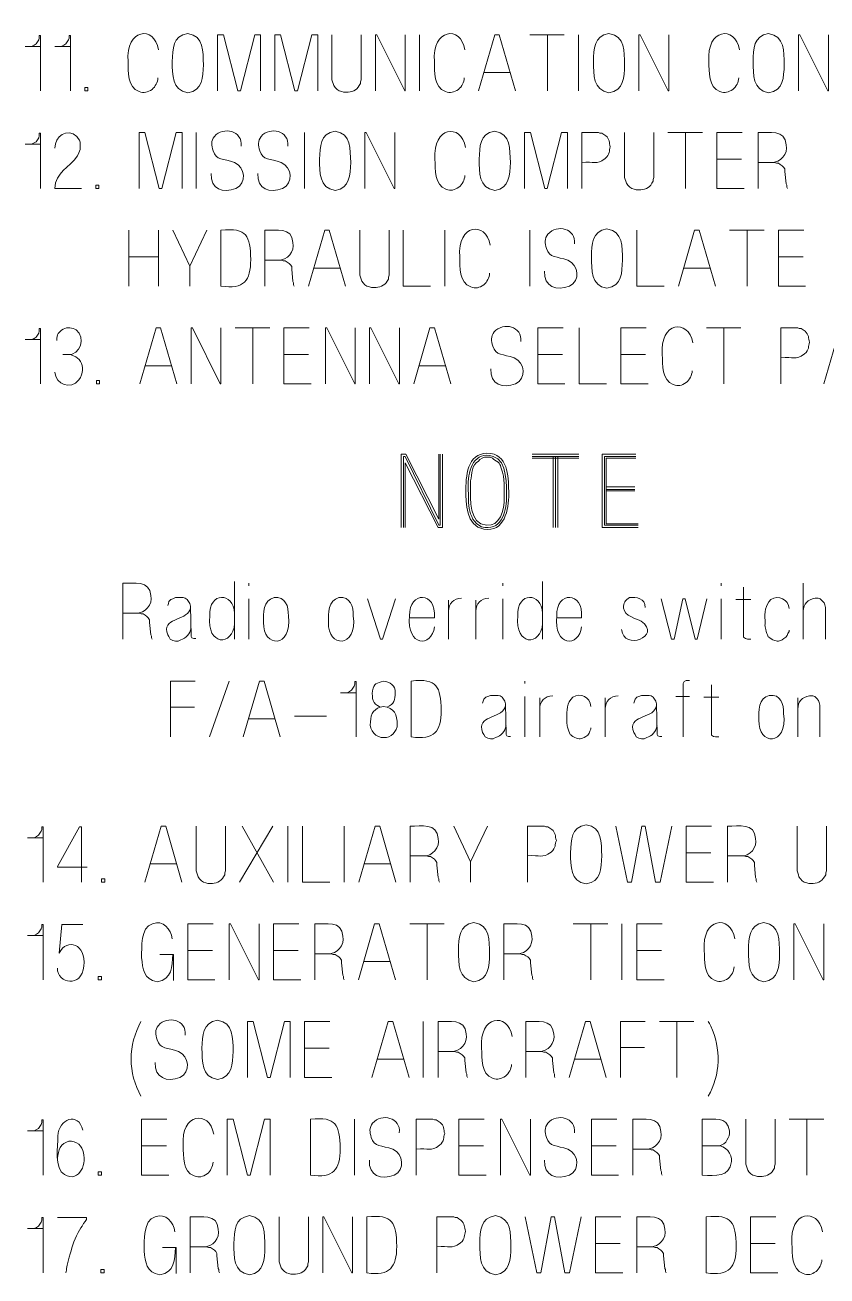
# Model space of a CAD drawing. Header units: millimetres. Extents: x 0.4 to 14.3, y 0.4 to 10.4.
# Drawn here: x 0.574 to 1.58, y 6.622 to 8.19 of the extents above; entities that cross this region are included whole.
import ezdxf

# ---------------------------------------------------------------- set-up
doc = ezdxf.new("R2010")
doc.units = ezdxf.units.MM
doc.layers.add('PDF_Geometry', color=7, linetype='Continuous')

msp = doc.modelspace()

# ---------------------------------------------------------------- linework, layer by layer
at = {"layer": 'PDF_Geometry', "lineweight": 15}
for points in [[(0.5935, 8.1077), (0.5935, 8.1771), (0.5919, 8.1771), (0.5919, 8.1738), (0.5911, 8.1714), (0.5895, 8.1689), (0.5878, 8.1665), (0.5854, 8.1648), (0.5821, 8.1632), (0.574, 8.1632)], [(0.6309, 8.1077), (0.6309, 8.1771), (0.6293, 8.1771), (0.6293, 8.1738), (0.6285, 8.1714), (0.6269, 8.1689), (0.6252, 8.1665), (0.6228, 8.1648), (0.6195, 8.1632), (0.6114, 8.1632)], [(0.8694, 8.1077), (0.8694, 8.1779), (0.862, 8.1779), (0.8441, 8.1077), (0.8408, 8.1077), (0.8229, 8.1779), (0.8155, 8.1779), (0.8155, 8.1077)], [(0.941, 8.1077), (0.941, 8.1779), (0.9337, 8.1779), (0.9157, 8.1077), (0.9125, 8.1077), (0.8945, 8.1779), (0.8872, 8.1779), (0.8872, 8.1077)], [(0.9768, 8.1061), (0.9735, 8.1061), (0.9711, 8.1069), (0.9678, 8.1077), (0.9654, 8.1093), (0.9629, 8.1118), (0.9613, 8.1142), (0.9605, 8.1167), (0.9597, 8.1191), (0.9589, 8.1216), (0.9589, 8.1779)], [(0.9956, 8.1779), (0.9956, 8.1216), (0.9947, 8.1191), (0.9947, 8.1167), (0.9931, 8.1142)], [(1.0509, 8.1779), (1.0509, 8.1077), (1.0501, 8.1077), (1.015, 8.1779), (1.0134, 8.1779), (1.0134, 8.1077)], [(1.0688, 8.1779), (1.0688, 8.1077)], [(1.1892, 8.1077), (1.1688, 8.1779), (1.1631, 8.1779), (1.1427, 8.1077)], [(1.2503, 8.1779), (1.2071, 8.1779)], [(1.2291, 8.1077), (1.2291, 8.1779)], [(1.2681, 8.1779), (1.2681, 8.1077)], [(1.3813, 8.1779), (1.3813, 8.1077), (1.3805, 8.1077), (1.3454, 8.1779), (1.3438, 8.1779), (1.3438, 8.1077)], [(1.5815, 8.1779), (1.5815, 8.1077), (1.5807, 8.1077), (1.5456, 8.1779), (1.5439, 8.1779), (1.5439, 8.1077)], [(0.5935, 8.1632), (0.5789, 8.1632)], [(0.6309, 8.1632), (0.6163, 8.1632)], [(1.1493, 8.1306), (1.1827, 8.1306)], [(0.5935, 7.9852), (0.5935, 8.0546), (0.5919, 8.0546), (0.5919, 8.0513), (0.5911, 8.0488), (0.5895, 8.0464), (0.5878, 8.0439), (0.5854, 8.0423), (0.5821, 8.0407), (0.574, 8.0407)], [(0.6391, 8.0505), (0.6407, 8.048), (0.6424, 8.0456), (0.6432, 8.0431), (0.6432, 8.0342), (0.6416, 8.0301), (0.6399, 8.026)], [(0.7709, 7.9852), (0.7709, 8.0554), (0.7636, 8.0554), (0.7456, 7.9852), (0.7423, 7.9852), (0.7244, 8.0554), (0.717, 8.0554), (0.717, 7.9852)], [(0.7887, 8.0554), (0.7887, 7.9852)], [(0.9246, 8.0554), (0.9246, 7.9852)], [(1.0377, 8.0554), (1.0377, 7.9852), (1.0369, 7.9852), (1.0018, 8.0554), (1.0002, 8.0554), (1.0002, 7.9852)], [(1.2543, 7.9852), (1.2543, 8.0554), (1.2469, 8.0554), (1.229, 7.9852), (1.2257, 7.9852), (1.2078, 8.0554), (1.2004, 8.0554), (1.2004, 7.9852)], [(1.3023, 8.0513), (1.2998, 8.0529), (1.2974, 8.0546), (1.2949, 8.0546), (1.2933, 8.0554), (1.2721, 8.0554), (1.2721, 7.9852)], [(1.3438, 7.9836), (1.3405, 7.9836), (1.338, 7.9844), (1.3348, 7.9852), (1.3323, 7.9868), (1.3299, 7.9893), (1.3282, 7.9917), (1.3274, 7.9942), (1.3266, 7.9966), (1.3258, 7.9991), (1.3258, 8.0554)], [(1.3625, 8.0554), (1.3625, 7.9991), (1.3617, 7.9966), (1.3617, 7.9942), (1.3601, 7.9917)], [(1.4236, 8.0554), (1.3803, 8.0554)], [(1.4024, 7.9852), (1.4024, 8.0554)], [(1.4732, 8.0554), (1.4414, 8.0554), (1.4414, 7.9852), (1.4757, 7.9852)], [(1.4935, 8.0554), (1.4935, 7.9852)], [(0.5935, 8.0407), (0.5789, 8.0407)], [(1.4414, 8.0219), (1.4724, 8.0219)], [(1.5302, 7.9852), (1.5294, 7.9868), (1.5294, 7.9893), (1.5286, 7.9909), (1.5269, 8.0064), (1.5269, 8.0097), (1.5253, 8.0121), (1.5237, 8.0138), (1.5212, 8.0154), (1.5188, 8.017), (1.5163, 8.017), (1.5139, 8.0178), (1.4935, 8.0178)], [(0.6114, 7.9852), (0.6448, 7.9852)], [(0.704, 7.9329), (0.704, 7.8627)], [(0.7415, 7.9329), (0.7415, 7.8627)], [(0.8018, 7.9329), (0.7806, 7.888), (0.7593, 7.9329)], [(0.8196, 7.9329), (0.8196, 7.8627)], [(0.8749, 7.9329), (0.8749, 7.8627)], [(0.976, 7.8627), (0.9556, 7.9329), (0.9499, 7.9329), (0.9295, 7.8627)], [(1.0118, 7.8611), (1.0085, 7.8611), (1.006, 7.8619), (1.0028, 7.8627), (1.0003, 7.8643), (0.9979, 7.8668), (0.9963, 7.8692), (0.9954, 7.8717), (0.9946, 7.8741), (0.9938, 7.8766), (0.9938, 7.9329)], [(1.0305, 7.9329), (1.0305, 7.8766), (1.0297, 7.8741), (1.0297, 7.8717), (1.0281, 7.8692)], [(1.0826, 7.8627), (1.0483, 7.8627), (1.0483, 7.9329)], [(1.1004, 7.9329), (1.1004, 7.8627)], [(1.2069, 7.9329), (1.2069, 7.8627)], [(1.3754, 7.8627), (1.3412, 7.8627), (1.3412, 7.9329)], [(1.4398, 7.8627), (1.4194, 7.9329), (1.4137, 7.9329), (1.3933, 7.8627)], [(1.5008, 7.9329), (1.4576, 7.9329)], [(1.4796, 7.8627), (1.4796, 7.9329)], [(1.5505, 7.9329), (1.5187, 7.9329), (1.5187, 7.8627), (1.5529, 7.8627)], [(0.704, 7.8994), (0.7415, 7.8994)], [(0.9117, 7.8627), (0.9108, 7.8643), (0.9108, 7.8668), (0.91, 7.8684), (0.9084, 7.8839), (0.9084, 7.8872), (0.9068, 7.8896), (0.9051, 7.8913), (0.9027, 7.8929), (0.9002, 7.8945), (0.8978, 7.8945), (0.8953, 7.8953), (0.8749, 7.8953)], [(1.5187, 7.8994), (1.5497, 7.8994)], [(0.7806, 7.888), (0.7806, 7.8627)], [(0.936, 7.8855), (0.9695, 7.8855)], [(1.3998, 7.8855), (1.4332, 7.8855)], [(0.5935, 7.7402), (0.5935, 7.8095), (0.5919, 7.8095), (0.5919, 7.8063), (0.5911, 7.8038), (0.5895, 7.8014), (0.5878, 7.7989), (0.5854, 7.7973), (0.5821, 7.7957), (0.574, 7.7957)], [(0.5935, 7.7957), (0.5789, 7.7957)], [(0.7644, 7.7402), (0.744, 7.8103), (0.7383, 7.8103), (0.7179, 7.7402)], [(0.8197, 7.8103), (0.8197, 7.7402), (0.8189, 7.7402), (0.7838, 7.8103), (0.7822, 7.8103), (0.7822, 7.7402)], [(0.8808, 7.8103), (0.8375, 7.8103)], [(0.8596, 7.7402), (0.8596, 7.8103)], [(0.9304, 7.8103), (0.8986, 7.8103), (0.8986, 7.7402), (0.9329, 7.7402)], [(0.9882, 7.8103), (0.9882, 7.7402), (0.9874, 7.7402), (0.9523, 7.8103), (0.9507, 7.8103), (0.9507, 7.7402)], [(1.0436, 7.8103), (1.0436, 7.7402), (1.0428, 7.7402), (1.0077, 7.8103), (1.006, 7.8103), (1.006, 7.7402)], [(1.1079, 7.7402), (1.0875, 7.8103), (1.0818, 7.8103), (1.0614, 7.7402)], [(1.2487, 7.8103), (1.2169, 7.8103), (1.2169, 7.7402), (1.2511, 7.7402)], [(1.3032, 7.7402), (1.2689, 7.7402), (1.2689, 7.8103)], [(1.3529, 7.8103), (1.321, 7.8103), (1.321, 7.7402), (1.3553, 7.7402)], [(1.4717, 7.8103), (1.4285, 7.8103)], [(1.4505, 7.7402), (1.4505, 7.8103)], [(1.5522, 7.8063), (1.5498, 7.8079), (1.5473, 7.8095), (1.5449, 7.8095), (1.5433, 7.8103), (1.522, 7.8103), (1.522, 7.7402)], [(1.6223, 7.7402), (1.6019, 7.8103), (1.5962, 7.8103), (1.5758, 7.7402)], [(0.8986, 7.7769), (0.9296, 7.7769)], [(1.2169, 7.7769), (1.2479, 7.7769)], [(1.321, 7.7769), (1.352, 7.7769)], [(0.7244, 7.763), (0.7578, 7.763)], [(1.0679, 7.763), (1.1014, 7.763)], [(1.0928, 7.6522), (1.0928, 7.5708), (1.0517, 7.6522), (1.0458, 7.6522), (1.0458, 7.56)], [(1.0487, 7.56), (1.0487, 7.6492), (1.0507, 7.6492), (1.0928, 7.563), (1.0948, 7.563), (1.0948, 7.6522)], [(1.0977, 7.6522), (1.0977, 7.56), (1.0919, 7.56), (1.0507, 7.6414), (1.0507, 7.56)], [(1.1621, 7.6453), (1.1602, 7.6472), (1.1572, 7.6482), (1.1504, 7.6482), (1.1474, 7.6472), (1.1445, 7.6453), (1.1425, 7.6433)], [(1.2687, 7.6522), (1.2098, 7.6522)], [(1.2687, 7.6492), (1.2098, 7.6492)], [(1.2687, 7.6472), (1.2098, 7.6472)], [(1.2363, 7.6492), (1.2363, 7.56)], [(1.2392, 7.56), (1.2392, 7.6492)], [(1.2422, 7.56), (1.2422, 7.6492)], [(1.3399, 7.6522), (1.2977, 7.6522), (1.2977, 7.56), (1.3428, 7.56)], [(1.3428, 7.563), (1.3007, 7.563), (1.3007, 7.6492), (1.3399, 7.6492)], [(1.3399, 7.6472), (1.3027, 7.6472), (1.3027, 7.5649), (1.3428, 7.5649)], [(1.3027, 7.611), (1.3389, 7.611)], [(1.3027, 7.608), (1.3389, 7.608)], [(1.3389, 7.6061), (1.3027, 7.6061)], [(0.6967, 7.4902), (0.6967, 7.42)], [(0.8368, 7.4926), (0.8368, 7.42)], [(0.8546, 7.4902), (0.8546, 7.4869)], [(1.1734, 7.4902), (1.1734, 7.4869)], [(1.2231, 7.4926), (1.2231, 7.42)], [(1.4468, 7.4902), (1.4468, 7.4869)], [(1.4842, 7.42), (1.4801, 7.42), (1.4777, 7.4208), (1.4752, 7.4225), (1.4752, 7.4853)], [(1.55, 7.4902), (1.55, 7.42)], [(0.788, 7.4208), (0.7855, 7.4208), (0.7831, 7.4217), (0.7823, 7.4233), (0.7814, 7.4616), (0.7806, 7.4649), (0.779, 7.4673), (0.7774, 7.4698), (0.7749, 7.4714), (0.7725, 7.4722), (0.7627, 7.4722), (0.7594, 7.4706), (0.757, 7.4698), (0.7545, 7.4673), (0.7537, 7.4649), (0.7529, 7.4625)], [(0.8546, 7.42), (0.8546, 7.4706)], [(1.0385, 7.4706), (1.0222, 7.42), (1.0197, 7.42), (1.0034, 7.4706)], [(1.1051, 7.469), (1.1051, 7.42)], [(1.1393, 7.469), (1.1393, 7.42)], [(1.1734, 7.42), (1.1734, 7.4706)], [(1.429, 7.4706), (1.4167, 7.42), (1.4143, 7.42), (1.402, 7.4706), (1.3988, 7.4706), (1.3882, 7.42), (1.3849, 7.42), (1.3718, 7.4706)], [(1.4468, 7.42), (1.4468, 7.4706)], [(1.4842, 7.4698), (1.4654, 7.4698)], [(1.5778, 7.42), (1.5778, 7.46), (1.5769, 7.4633), (1.5761, 7.4657), (1.5712, 7.4706), (1.5688, 7.4714), (1.5647, 7.4714)], [(0.7334, 7.42), (0.7326, 7.4217), (0.7326, 7.4241), (0.7318, 7.4257), (0.7302, 7.4412), (0.7302, 7.4445), (0.7285, 7.4469), (0.7269, 7.4486), (0.7245, 7.4502), (0.722, 7.4518), (0.7196, 7.4518), (0.7171, 7.4527), (0.6967, 7.4527)], [(0.7814, 7.4592), (0.7806, 7.4567)], [(1.0873, 7.4469), (1.0563, 7.4469)], [(1.2719, 7.4469), (1.2409, 7.4469)], [(0.7529, 7.4257), (0.7545, 7.4233), (0.7561, 7.42), (0.7594, 7.4184), (0.7627, 7.4176), (0.7659, 7.4176), (0.7692, 7.4192)], [(1.5322, 7.4314), (1.5322, 7.4298), (1.5306, 7.4274), (1.5297, 7.4249), (1.5281, 7.4225), (1.5257, 7.4208)], [(0.7875, 7.3677), (0.7565, 7.3677), (0.7565, 7.2975)], [(0.8298, 7.3677), (0.8053, 7.2975)], [(0.8941, 7.2975), (0.8737, 7.3677), (0.868, 7.3677), (0.8476, 7.2975)], [(0.9893, 7.2975), (0.9893, 7.3669), (0.9877, 7.3669), (0.9877, 7.3636), (0.9868, 7.3612), (0.9852, 7.3587), (0.9836, 7.3563), (0.9811, 7.3546), (0.9779, 7.353), (0.9697, 7.353)], [(1.0584, 7.3677), (1.0584, 7.2975)], [(1.2008, 7.3677), (1.2008, 7.3644)], [(1.4074, 7.3685), (1.4033, 7.3685), (1.4008, 7.3669), (1.3992, 7.3644), (1.3992, 7.2975)], [(1.444, 7.2975), (1.4399, 7.2975), (1.4374, 7.2983), (1.435, 7.3), (1.435, 7.3628)], [(0.9893, 7.353), (0.9746, 7.353)], [(1.183, 7.2983), (1.1805, 7.2983), (1.1781, 7.2991), (1.1772, 7.3008), (1.1764, 7.3391), (1.1756, 7.3424), (1.174, 7.3448), (1.1724, 7.3473), (1.1699, 7.3489), (1.1675, 7.3497), (1.1577, 7.3497), (1.1544, 7.3481), (1.152, 7.3473), (1.1495, 7.3448), (1.1487, 7.3424), (1.1479, 7.3399)], [(1.2008, 7.2975), (1.2008, 7.3481)], [(1.2194, 7.3465), (1.2194, 7.2975)], [(1.3016, 7.3465), (1.3016, 7.2975)], [(1.3724, 7.2983), (1.37, 7.2983), (1.3675, 7.2991), (1.3667, 7.3008), (1.3659, 7.3391), (1.3651, 7.3424), (1.3634, 7.3448), (1.3618, 7.3473), (1.3594, 7.3489), (1.3569, 7.3497), (1.3471, 7.3497), (1.3439, 7.3481), (1.3414, 7.3473), (1.339, 7.3448), (1.3382, 7.3424), (1.3373, 7.3399)], [(1.4074, 7.3481), (1.3902, 7.3481)], [(1.444, 7.3473), (1.4252, 7.3473)], [(1.5431, 7.3465), (1.5431, 7.2975)], [(1.5709, 7.2975), (1.5709, 7.3375), (1.57, 7.3407), (1.5692, 7.3432), (1.5668, 7.3457), (1.5643, 7.3481), (1.5619, 7.3489), (1.5578, 7.3489)], [(0.7565, 7.335), (0.7867, 7.335)], [(1.1764, 7.3367), (1.1756, 7.3342)], [(1.3659, 7.3367), (1.3651, 7.3342)], [(0.8541, 7.3204), (0.8876, 7.3204)], [(0.9119, 7.3236), (0.9519, 7.3236)], [(1.2837, 7.3089), (1.2837, 7.3073), (1.2821, 7.3049), (1.2813, 7.3024), (1.2797, 7.3), (1.2772, 7.2983)], [(1.1479, 7.3032), (1.1495, 7.3008), (1.1511, 7.2975), (1.1544, 7.2959), (1.1577, 7.2951), (1.1609, 7.2951), (1.1642, 7.2967)], [(1.3373, 7.3032), (1.339, 7.3008), (1.3406, 7.2975), (1.3439, 7.2959), (1.3471, 7.2951), (1.3504, 7.2951), (1.3537, 7.2967)], [(0.5967, 7.1156), (0.5967, 7.185), (0.595, 7.185), (0.595, 7.1817), (0.5942, 7.1793), (0.5926, 7.1768), (0.591, 7.1744), (0.5885, 7.1728), (0.5853, 7.1711), (0.5771, 7.1711)], [(0.6447, 7.1156), (0.6447, 7.185), (0.6422, 7.185), (0.6145, 7.1352), (0.6145, 7.1344), (0.652, 7.1344)], [(0.7708, 7.1156), (0.7504, 7.1858), (0.7447, 7.1858), (0.7242, 7.1156)], [(0.8065, 7.114), (0.8033, 7.114), (0.8008, 7.1148), (0.7976, 7.1156), (0.7951, 7.1173), (0.7927, 7.1197), (0.791, 7.1222), (0.7902, 7.1246), (0.7894, 7.1271), (0.7886, 7.1295), (0.7886, 7.1858)], [(0.8253, 7.1858), (0.8253, 7.1295), (0.8245, 7.1271), (0.8245, 7.1246), (0.8228, 7.1222)], [(0.8431, 7.1156), (0.8847, 7.1858)], [(0.8855, 7.1156), (0.8464, 7.1858)], [(0.9034, 7.1858), (0.9034, 7.1156)], [(0.9563, 7.1156), (0.922, 7.1156), (0.922, 7.1858)], [(0.9741, 7.1858), (0.9741, 7.1156)], [(1.0392, 7.1156), (1.0188, 7.1858), (1.0131, 7.1858), (0.9927, 7.1156)], [(1.0571, 7.1858), (1.0571, 7.1156)], [(1.154, 7.1858), (1.1328, 7.1409), (1.1116, 7.1858)], [(1.2345, 7.1817), (1.2321, 7.1834), (1.2296, 7.185), (1.2272, 7.185), (1.2256, 7.1858), (1.2043, 7.1858), (1.2043, 7.1156)], [(1.3852, 7.1858), (1.3705, 7.1156), (1.3648, 7.1156), (1.3518, 7.1858), (1.3477, 7.1858), (1.3346, 7.1156), (1.3297, 7.1156), (1.3151, 7.1858)], [(1.4349, 7.1858), (1.403, 7.1858), (1.403, 7.1156), (1.4373, 7.1156)], [(1.4551, 7.1858), (1.4551, 7.1156)], [(1.5601, 7.114), (1.5569, 7.114), (1.5544, 7.1148), (1.5512, 7.1156), (1.5487, 7.1173), (1.5463, 7.1197), (1.5446, 7.1222), (1.5438, 7.1246), (1.543, 7.1271), (1.5422, 7.1295), (1.5422, 7.1858)], [(1.5789, 7.1858), (1.5789, 7.1295), (1.5781, 7.1271), (1.5781, 7.1246), (1.5764, 7.1222)], [(0.5967, 7.1711), (0.582, 7.1711)], [(1.403, 7.1524), (1.4341, 7.1524)], [(0.7308, 7.1385), (0.7642, 7.1385)], [(0.9993, 7.1385), (1.0327, 7.1385)], [(1.0938, 7.1156), (1.093, 7.1173), (1.093, 7.1197), (1.0921, 7.1214), (1.0905, 7.1369), (1.0905, 7.1401), (1.0889, 7.1426), (1.0873, 7.1442), (1.0848, 7.1458), (1.0823, 7.1475), (1.0799, 7.1475), (1.0775, 7.1483), (1.0571, 7.1483)], [(1.1328, 7.1409), (1.1328, 7.1156)], [(1.4918, 7.1156), (1.491, 7.1173), (1.491, 7.1197), (1.4902, 7.1214), (1.4886, 7.1369), (1.4886, 7.1401), (1.487, 7.1426), (1.4853, 7.1442), (1.4829, 7.1458), (1.4804, 7.1475), (1.478, 7.1475), (1.4755, 7.1483), (1.4551, 7.1483)], [(0.5967, 6.9931), (0.5967, 7.0625), (0.595, 7.0625), (0.595, 7.0592), (0.5942, 7.0568), (0.5926, 7.0543), (0.591, 7.0519), (0.5885, 7.0502), (0.5853, 7.0486), (0.5771, 7.0486)], [(0.6463, 7.0625), (0.6202, 7.0625), (0.6169, 7.0266)], [(0.8098, 7.0633), (0.778, 7.0633), (0.778, 6.9931), (0.8122, 6.9931)], [(0.8676, 7.0633), (0.8676, 6.9931), (0.8668, 6.9931), (0.8317, 7.0633), (0.8301, 7.0633), (0.8301, 6.9931)], [(0.9172, 7.0633), (0.8854, 7.0633), (0.8854, 6.9931), (0.9197, 6.9931)], [(0.9375, 7.0633), (0.9375, 6.9931)], [(1.0386, 6.9931), (1.0182, 7.0633), (1.0124, 7.0633), (0.992, 6.9931)], [(1.0996, 7.0633), (1.0564, 7.0633)], [(1.0784, 6.9931), (1.0784, 7.0633)], [(1.1744, 7.0633), (1.1744, 6.9931)], [(1.3047, 7.0633), (1.2615, 7.0633)], [(1.2835, 6.9931), (1.2835, 7.0633)], [(1.3225, 7.0633), (1.3225, 6.9931)], [(1.373, 7.0633), (1.3412, 7.0633), (1.3412, 6.9931), (1.3754, 6.9931)], [(1.5756, 7.0633), (1.5756, 6.9931), (1.5748, 6.9931), (1.5397, 7.0633), (1.5381, 7.0633), (1.5381, 6.9931)], [(0.5967, 7.0486), (0.582, 7.0486)], [(0.778, 7.0298), (0.809, 7.0298)], [(0.8854, 7.0298), (0.9164, 7.0298)], [(1.3412, 7.0298), (1.3722, 7.0298)], [(0.743, 7.025), (0.7602, 7.025), (0.7602, 6.9923)], [(0.9742, 6.9931), (0.9734, 6.9948), (0.9734, 6.9972), (0.9726, 6.9988), (0.971, 7.0143), (0.971, 7.0176), (0.9693, 7.0201), (0.9677, 7.0217), (0.9653, 7.0233), (0.9628, 7.025), (0.9603, 7.025), (0.9579, 7.0258), (0.9375, 7.0258)], [(0.9986, 7.016), (1.032, 7.016)], [(1.2111, 6.9931), (1.2103, 6.9948), (1.2103, 6.9972), (1.2095, 6.9988), (1.2079, 7.0143), (1.2079, 7.0176), (1.2062, 7.0201), (1.2046, 7.0217), (1.2022, 7.0233), (1.1997, 7.025), (1.1973, 7.025), (1.1948, 7.0258), (1.1744, 7.0258)], [(0.9066, 6.8706), (0.9066, 6.9408), (0.8993, 6.9408), (0.8813, 6.8706), (0.8781, 6.8706), (0.8601, 6.9408), (0.8528, 6.9408), (0.8528, 6.8706)], [(0.9563, 6.9408), (0.9245, 6.9408), (0.9245, 6.8706), (0.9587, 6.8706)], [(1.0556, 6.8706), (1.0352, 6.9408), (1.0294, 6.9408), (1.009, 6.8706)], [(1.0734, 6.9408), (1.0734, 6.8706)], [(1.092, 6.9408), (1.092, 6.8706)], [(1.2019, 6.9408), (1.2019, 6.8706)], [(1.3029, 6.8706), (1.2826, 6.9408), (1.2768, 6.9408), (1.2564, 6.8706)], [(1.3518, 6.9408), (1.3208, 6.9408), (1.3208, 6.8706)], [(1.4128, 6.9408), (1.3696, 6.9408)], [(1.3916, 6.8706), (1.3916, 6.9408)], [(1.4339, 6.9351), (1.4323, 6.9383), (1.4307, 6.9408)], [(0.9245, 6.9073), (0.9555, 6.9073)], [(1.1287, 6.8706), (1.1279, 6.8723), (1.1279, 6.8747), (1.1271, 6.8763), (1.1255, 6.8918), (1.1255, 6.8951), (1.1238, 6.8975), (1.1222, 6.8992), (1.1198, 6.9008), (1.1173, 6.9024), (1.1149, 6.9024), (1.1124, 6.9032), (1.092, 6.9032)], [(1.2386, 6.8706), (1.2378, 6.8723), (1.2378, 6.8747), (1.237, 6.8763), (1.2353, 6.8918), (1.2353, 6.8951), (1.2337, 6.8975), (1.2321, 6.8992), (1.2296, 6.9008), (1.2272, 6.9024), (1.2248, 6.9024), (1.2223, 6.9032), (1.2019, 6.9032)], [(1.3208, 6.9082), (1.351, 6.9082)], [(1.0156, 6.8935), (1.049, 6.8935)], [(1.263, 6.8935), (1.2964, 6.8935)], [(0.5967, 6.7481), (0.5967, 6.8175), (0.595, 6.8175), (0.595, 6.8142), (0.5942, 6.8117), (0.5926, 6.8093), (0.591, 6.8068), (0.5885, 6.8052), (0.5853, 6.8036), (0.5771, 6.8036)], [(0.752, 6.8183), (0.7202, 6.8183), (0.7202, 6.7481), (0.7544, 6.7481)], [(0.8815, 6.7481), (0.8815, 6.8183), (0.8741, 6.8183), (0.8562, 6.7481), (0.8529, 6.7481), (0.835, 6.8183), (0.8276, 6.8183), (0.8276, 6.7481)], [(0.9318, 6.8183), (0.9318, 6.7481)], [(0.9872, 6.8183), (0.9872, 6.7481)], [(1.0946, 6.8142), (1.0921, 6.8158), (1.0897, 6.8175), (1.0873, 6.8175), (1.0856, 6.8183), (1.0644, 6.8183), (1.0644, 6.7481)], [(1.1499, 6.8183), (1.1181, 6.8183), (1.1181, 6.7481), (1.1524, 6.7481)], [(1.2078, 6.8183), (1.2078, 6.7481), (1.2069, 6.7481), (1.1718, 6.8183), (1.1702, 6.8183), (1.1702, 6.7481)], [(1.316, 6.8183), (1.2842, 6.8183), (1.2842, 6.7481), (1.3184, 6.7481)], [(1.3363, 6.8183), (1.3363, 6.7481)], [(1.4233, 6.8183), (1.4233, 6.7481)], [(1.4958, 6.7465), (1.4925, 6.7465), (1.4901, 6.7473), (1.4868, 6.7481), (1.4844, 6.7497), (1.4819, 6.7522), (1.4803, 6.7546), (1.4795, 6.7571), (1.4787, 6.7595), (1.4778, 6.762), (1.4778, 6.8183)], [(1.5146, 6.8183), (1.5146, 6.762), (1.5137, 6.7595), (1.5137, 6.7571), (1.5121, 6.7546)], [(1.5756, 6.8183), (1.5324, 6.8183)], [(1.5544, 6.7481), (1.5544, 6.8183)], [(0.5967, 6.8036), (0.582, 6.8036)], [(1.4233, 6.7848), (1.4421, 6.7848), (1.4445, 6.7848), (1.447, 6.7856), (1.4502, 6.7873), (1.4527, 6.7897), (1.4543, 6.7922)], [(0.7202, 6.7848), (0.7512, 6.7848)], [(1.1181, 6.7848), (1.1491, 6.7848)], [(1.2842, 6.7848), (1.3152, 6.7848)], [(1.373, 6.7481), (1.3722, 6.7497), (1.3722, 6.7522), (1.3714, 6.7538), (1.3697, 6.7693), (1.3697, 6.7726), (1.3681, 6.775), (1.3665, 6.7767), (1.364, 6.7783), (1.3616, 6.7799), (1.3591, 6.7799), (1.3567, 6.7807), (1.3363, 6.7807)], [(0.5967, 6.6256), (0.5967, 6.6949), (0.595, 6.6949), (0.595, 6.6917), (0.5942, 6.6892), (0.5926, 6.6868), (0.591, 6.6843), (0.5885, 6.6827), (0.5853, 6.6811), (0.5771, 6.6811)], [(0.6145, 6.6949), (0.6512, 6.6949), (0.6512, 6.6925), (0.6496, 6.6901), (0.6471, 6.6876), (0.6455, 6.6843), (0.6439, 6.6819), (0.6406, 6.6762)], [(0.7812, 6.6958), (0.7812, 6.6256)], [(0.9107, 6.624), (0.9074, 6.624), (0.905, 6.6248), (0.9017, 6.6256), (0.8993, 6.6272), (0.8968, 6.6297), (0.8952, 6.6321), (0.8944, 6.6346), (0.8936, 6.637), (0.8928, 6.6395), (0.8928, 6.6958)], [(0.9295, 6.6958), (0.9295, 6.6395), (0.9287, 6.637), (0.9287, 6.6346), (0.927, 6.6321)], [(0.9848, 6.6958), (0.9848, 6.6256), (0.984, 6.6256), (0.9489, 6.6958), (0.9473, 6.6958), (0.9473, 6.6256)], [(1.0027, 6.6958), (1.0027, 6.6256)], [(1.1207, 6.6917), (1.1182, 6.6933), (1.1158, 6.6949), (1.1134, 6.6949), (1.1117, 6.6958), (1.0905, 6.6958), (1.0905, 6.6256)], [(1.2714, 6.6958), (1.2567, 6.6256), (1.251, 6.6256), (1.2379, 6.6958), (1.2338, 6.6958), (1.2208, 6.6256), (1.2159, 6.6256), (1.2012, 6.6958)], [(1.321, 6.6958), (1.2892, 6.6958), (1.2892, 6.6256), (1.3235, 6.6256)], [(1.3413, 6.6958), (1.3413, 6.6256)], [(1.4283, 6.6958), (1.4283, 6.6256)], [(1.5155, 6.6958), (1.4837, 6.6958), (1.4837, 6.6256), (1.518, 6.6256)], [(0.5967, 6.6811), (0.582, 6.6811)], [(0.7463, 6.6574), (0.7634, 6.6574), (0.7634, 6.6248)], [(0.818, 6.6256), (0.8171, 6.6272), (0.8171, 6.6297), (0.8163, 6.6313), (0.8147, 6.6468), (0.8147, 6.6501), (0.8131, 6.6525), (0.8114, 6.6542), (0.809, 6.6558), (0.8065, 6.6574), (0.8041, 6.6574), (0.8016, 6.6582), (0.7812, 6.6582)], [(1.2892, 6.6623), (1.3202, 6.6623)], [(1.378, 6.6256), (1.3772, 6.6272), (1.3772, 6.6297), (1.3764, 6.6313), (1.3747, 6.6468), (1.3747, 6.6501), (1.3731, 6.6525), (1.3715, 6.6542), (1.369, 6.6558), (1.3666, 6.6574), (1.3641, 6.6574), (1.3617, 6.6582), (1.3413, 6.6582)], [(1.4837, 6.6623), (1.5147, 6.6623)], [(0.6292, 6.6452), (0.6284, 6.6419), (0.6276, 6.6387), (0.6267, 6.6354), (0.6259, 6.6313), (0.6259, 6.6289), (0.6251, 6.6256)]]:
    msp.add_lwpolyline(points, dxfattribs=at)
for points in [[(0.6528, 8.1118), (0.6488, 8.1118), (0.6488, 8.1077), (0.6528, 8.1077)], [(0.6667, 7.9893), (0.6626, 7.9893), (0.6626, 7.9852), (0.6667, 7.9852)], [(0.6675, 7.7443), (0.6635, 7.7443), (0.6635, 7.7402), (0.6675, 7.7402)], [(0.6739, 7.1197), (0.6698, 7.1197), (0.6698, 7.1156), (0.6739, 7.1156)], [(0.6698, 6.9972), (0.6658, 6.9972), (0.6658, 6.9931), (0.6698, 6.9931)], [(0.6698, 6.7522), (0.6658, 6.7522), (0.6658, 6.7481), (0.6698, 6.7481)], [(0.6731, 6.6297), (0.669, 6.6297), (0.669, 6.6256), (0.6731, 6.6256)]]:
    msp.add_lwpolyline(points, close=True, dxfattribs=at)
msp.add_arc((0.8028, 6.8939), 0.0957, 150.6381, 209.3619, dxfattribs=at)
for points in [[(0.7415, 8.1591), (0.7362, 8.1902), (0.6998, 8.1856), (0.7032, 8.1444)], [(1.1257, 8.1591), (1.1204, 8.1902), (1.084, 8.1856), (1.0874, 8.1444)], [(1.47, 8.1591), (1.4646, 8.1902), (1.4283, 8.1856), (1.4316, 8.1444)], [(0.7781, 8.1795), (0.7588, 8.1764), (0.7595, 8.1604), (0.7585, 8.1444)], [(0.7977, 8.1403), (0.797, 8.1569), (0.7987, 8.1764), (0.7781, 8.1795)], [(1.3063, 8.1795), (1.287, 8.1764), (1.2877, 8.1604), (1.2868, 8.1444)], [(1.3259, 8.1403), (1.3253, 8.1569), (1.3269, 8.1764), (1.3063, 8.1795)], [(1.5065, 8.1795), (1.4872, 8.1764), (1.4879, 8.1604), (1.487, 8.1444)], [(1.5261, 8.1403), (1.5255, 8.1569), (1.5271, 8.1764), (1.5065, 8.1795)], [(0.7032, 8.1444), (0.7037, 8.1318), (0.7022, 8.1121), (0.717, 8.1069)], [(0.7585, 8.1444), (0.7591, 8.1281), (0.7577, 8.1083), (0.7781, 8.1053)], [(0.7781, 8.1053), (0.7971, 8.1082), (0.7969, 8.1248), (0.7977, 8.1403)], [(1.0874, 8.1444), (1.0879, 8.1318), (1.0864, 8.1121), (1.1013, 8.1069)], [(1.2868, 8.1444), (1.2873, 8.1281), (1.286, 8.1083), (1.3063, 8.1053)], [(1.3063, 8.1053), (1.3253, 8.1082), (1.3252, 8.1248), (1.3259, 8.1403)], [(1.4316, 8.1444), (1.4321, 8.1318), (1.4306, 8.1121), (1.4455, 8.1069)], [(1.487, 8.1444), (1.4875, 8.1281), (1.4862, 8.1083), (1.5065, 8.1053)], [(1.5065, 8.1053), (1.5255, 8.1082), (1.5253, 8.1248), (1.5261, 8.1403)], [(0.717, 8.1069), (0.7234, 8.1042), (0.7275, 8.1058), (0.7334, 8.1093)], [(0.7334, 8.1093), (0.7374, 8.1132), (0.7404, 8.1183), (0.7407, 8.124)], [(0.9931, 8.1142), (0.9902, 8.108), (0.9832, 8.1058), (0.9768, 8.1061)], [(1.1013, 8.1069), (1.1076, 8.1042), (1.1117, 8.1058), (1.1176, 8.1093)], [(1.1176, 8.1093), (1.1216, 8.1132), (1.1246, 8.1183), (1.1249, 8.124)], [(1.4455, 8.1069), (1.4519, 8.1042), (1.4559, 8.1058), (1.4618, 8.1093)], [(1.4618, 8.1093), (1.4659, 8.1132), (1.4688, 8.1183), (1.4691, 8.124)], [(0.6114, 8.0358), (0.6113, 8.0506), (0.6268, 8.0618), (0.6391, 8.0505)], [(0.8449, 8.0382), (0.8472, 8.0577), (0.8227, 8.0633), (0.8114, 8.0505)], [(0.9035, 8.0382), (0.9058, 8.0577), (0.8813, 8.0633), (0.8701, 8.0505)], [(1.1264, 8.0366), (1.1211, 8.0676), (1.0847, 8.0631), (1.0881, 8.0219)], [(0.8114, 8.0505), (0.8071, 8.0445), (0.8075, 8.0392), (0.8098, 8.0325)], [(0.8701, 8.0505), (0.8657, 8.0445), (0.8662, 8.0392), (0.8684, 8.0325)], [(0.9628, 8.057), (0.9435, 8.0539), (0.9442, 8.0378), (0.9432, 8.0219)], [(0.9824, 8.0178), (0.9817, 8.0344), (0.9834, 8.0539), (0.9628, 8.057)], [(1.163, 8.057), (1.1437, 8.0539), (1.1444, 8.0378), (1.1434, 8.0219)], [(1.1826, 8.0178), (1.1819, 8.0344), (1.1836, 8.0539), (1.163, 8.057)], [(1.308, 8.0374), (1.3065, 8.0426), (1.3072, 8.0473), (1.3023, 8.0513)], [(1.5286, 8.0399), (1.5273, 8.0599), (1.5072, 8.0548), (1.4935, 8.0554)], [(0.8098, 8.0325), (0.8134, 8.0203), (0.8227, 8.0229), (0.8367, 8.0178)], [(0.8684, 8.0325), (0.872, 8.0203), (0.8813, 8.0229), (0.8953, 8.0178)], [(1.3014, 8.0227), (1.3081, 8.0281), (1.3059, 8.0325), (1.308, 8.0374)], [(1.5098, 8.0178), (1.5214, 8.0173), (1.5312, 8.0289), (1.5286, 8.0399)], [(0.6399, 8.026), (0.6293, 8.0112), (0.612, 8.0053), (0.6114, 7.9852)], [(0.8367, 8.0178), (0.85, 8.012), (0.8524, 7.9917), (0.8384, 7.9852)], [(0.8953, 8.0178), (0.9087, 8.012), (0.9111, 7.9917), (0.897, 7.9852)], [(0.9432, 8.0219), (0.9438, 8.0055), (0.9424, 7.9858), (0.9628, 7.9828)], [(0.9628, 7.9828), (0.9818, 7.9857), (0.9816, 8.0023), (0.9824, 8.0178)], [(1.0881, 8.0219), (1.0886, 8.0092), (1.0871, 7.9896), (1.1019, 7.9844)], [(1.1434, 8.0219), (1.144, 8.0055), (1.1426, 7.9858), (1.163, 7.9828)], [(1.163, 7.9828), (1.182, 7.9857), (1.1818, 8.0023), (1.1826, 8.0178)], [(1.2721, 8.0178), (1.288, 8.0199), (1.29, 8.014), (1.3014, 8.0227)], [(0.8384, 7.9852), (0.8225, 7.9789), (0.8062, 7.9846), (0.8073, 8.004)], [(0.897, 7.9852), (0.8811, 7.9789), (0.8648, 7.9846), (0.866, 8.004)], [(1.1182, 7.9868), (1.1223, 7.9907), (1.1253, 7.9958), (1.1256, 8.0015)], [(1.1019, 7.9844), (1.1083, 7.9817), (1.1124, 7.9833), (1.1182, 7.9868)], [(1.3601, 7.9917), (1.3571, 7.9855), (1.3502, 7.9833), (1.3438, 7.9836)], [(0.8571, 7.8961), (0.8562, 7.9257), (0.8526, 7.9364), (0.8196, 7.9329)], [(0.91, 7.9174), (0.9088, 7.9375), (0.8886, 7.9323), (0.8749, 7.9329)], [(1.1574, 7.9141), (1.152, 7.9451), (1.1157, 7.9406), (1.1191, 7.8994)], [(1.2631, 7.9157), (1.2654, 7.9351), (1.2409, 7.9408), (1.2297, 7.928)], [(1.2297, 7.928), (1.2253, 7.922), (1.2258, 7.9167), (1.228, 7.91)], [(1.3038, 7.9345), (1.2845, 7.9314), (1.2851, 7.9153), (1.2842, 7.8994)], [(1.3233, 7.8953), (1.3227, 7.9119), (1.3244, 7.9314), (1.3038, 7.9345)], [(0.8913, 7.8953), (0.9029, 7.8947), (0.9126, 7.9064), (0.91, 7.9174)], [(1.228, 7.91), (1.2316, 7.8977), (1.2408, 7.9004), (1.2549, 7.8953)], [(0.8196, 7.8627), (0.8487, 7.8588), (0.8568, 7.8693), (0.8571, 7.8961)], [(1.1191, 7.8994), (1.1196, 7.8867), (1.1181, 7.8671), (1.1329, 7.8619)], [(1.2549, 7.8953), (1.2683, 7.8895), (1.2707, 7.8692), (1.2566, 7.8627)], [(1.2842, 7.8994), (1.2847, 7.883), (1.2834, 7.8633), (1.3038, 7.8602)], [(1.3038, 7.8602), (1.3227, 7.8632), (1.3226, 7.8798), (1.3233, 7.8953)], [(1.1493, 7.8643), (1.1533, 7.8682), (1.1563, 7.8733), (1.1566, 7.879)], [(1.2566, 7.8627), (1.2408, 7.8564), (1.2244, 7.8621), (1.2256, 7.8815)], [(1.0281, 7.8692), (1.0251, 7.863), (1.0182, 7.8608), (1.0118, 7.8611)], [(1.1329, 7.8619), (1.1394, 7.8592), (1.1433, 7.8608), (1.1493, 7.8643)], [(0.622, 7.8087), (0.6267, 7.8122), (0.6336, 7.8103), (0.6383, 7.8079)], [(1.1958, 7.7932), (1.1981, 7.8126), (1.1736, 7.8182), (1.1623, 7.8054)], [(1.4115, 7.7916), (1.4061, 7.8226), (1.3698, 7.8181), (1.3731, 7.7769)], [(0.6138, 7.7948), (0.6141, 7.8022), (0.6155, 7.8052), (0.622, 7.8087)], [(0.6383, 7.8079), (0.6499, 7.7983), (0.6438, 7.7759), (0.6277, 7.7769)], [(1.1623, 7.8054), (1.1579, 7.7995), (1.1584, 7.7942), (1.1607, 7.7875)], [(1.5579, 7.7924), (1.5564, 7.7975), (1.5571, 7.8023), (1.5522, 7.8063)], [(0.6212, 7.7769), (0.6426, 7.7797), (0.6526, 7.762), (0.6416, 7.7451)], [(1.1607, 7.7875), (1.1643, 7.7752), (1.1735, 7.7779), (1.1876, 7.7728)], [(1.5514, 7.7777), (1.558, 7.7831), (1.5559, 7.7874), (1.5579, 7.7924)], [(1.1876, 7.7728), (1.2009, 7.7669), (1.2033, 7.7467), (1.1892, 7.7402)], [(1.3731, 7.7769), (1.3737, 7.7642), (1.3722, 7.7446), (1.387, 7.7394)], [(1.522, 7.7728), (1.538, 7.7749), (1.5399, 7.769), (1.5514, 7.7777)], [(0.6416, 7.7451), (0.6313, 7.7327), (0.6127, 7.7392), (0.6114, 7.7549)], [(1.1892, 7.7402), (1.1734, 7.7339), (1.1571, 7.7396), (1.1582, 7.7589)], [(1.4033, 7.7418), (1.4074, 7.7457), (1.4104, 7.7508), (1.4107, 7.7565)], [(1.387, 7.7394), (1.3934, 7.7367), (1.3973, 7.7382), (1.4033, 7.7418)], [(1.1582, 7.6531), (1.1306, 7.6562), (1.1269, 7.629), (1.1268, 7.608)], [(1.1611, 7.6492), (1.1378, 7.657), (1.1294, 7.6325), (1.1298, 7.6139)], [(1.1425, 7.6433), (1.134, 7.6388), (1.1347, 7.6269), (1.1327, 7.6188)], [(1.1807, 7.6022), (1.1801, 7.6207), (1.1813, 7.6481), (1.1582, 7.6531)], [(1.1778, 7.5973), (1.1776, 7.6116), (1.1796, 7.6443), (1.1611, 7.6492)], [(1.1729, 7.6296), (1.1688, 7.6403), (1.1718, 7.6396), (1.1621, 7.6453)], [(1.1749, 7.5914), (1.1745, 7.6049), (1.1762, 7.6164), (1.1729, 7.6296)], [(1.1268, 7.608), (1.1268, 7.5902), (1.1267, 7.5624), (1.1494, 7.5581)], [(1.1298, 7.6139), (1.1305, 7.5953), (1.1271, 7.5707), (1.1464, 7.561)], [(1.1327, 7.6188), (1.1332, 7.6041), (1.1294, 7.5734), (1.1455, 7.5649)], [(1.1455, 7.5649), (1.1658, 7.5569), (1.1729, 7.5746), (1.1749, 7.5914)], [(1.1464, 7.561), (1.1705, 7.5548), (1.1774, 7.5783), (1.1778, 7.5973)], [(1.1494, 7.5581), (1.175, 7.5535), (1.1808, 7.583), (1.1807, 7.6022)], [(0.7318, 7.4747), (0.7306, 7.4948), (0.7104, 7.4896), (0.6967, 7.4902)], [(0.713, 7.4527), (0.7247, 7.4521), (0.7344, 7.4637), (0.7318, 7.4747)], [(0.8368, 7.4527), (0.8355, 7.4791), (0.8042, 7.4803), (0.8058, 7.4494)], [(0.8863, 7.4722), (0.8727, 7.4693), (0.8728, 7.4522), (0.8732, 7.4412)], [(0.9042, 7.4494), (0.9047, 7.461), (0.9007, 7.474), (0.8863, 7.4722)], [(0.9676, 7.4722), (0.9541, 7.4693), (0.9541, 7.4522), (0.9546, 7.4412)], [(0.9856, 7.4494), (0.986, 7.461), (0.9821, 7.474), (0.9676, 7.4722)], [(1.0563, 7.4494), (1.0553, 7.4808), (1.0905, 7.4807), (1.0873, 7.4469)], [(1.1215, 7.4714), (1.1114, 7.4714), (1.1052, 7.4648), (1.1051, 7.4551)], [(1.1556, 7.4714), (1.1456, 7.4714), (1.1394, 7.4648), (1.1393, 7.4551)], [(1.2231, 7.4527), (1.2217, 7.4791), (1.1904, 7.4803), (1.1921, 7.4494)], [(1.2409, 7.4494), (1.2398, 7.4808), (1.275, 7.4807), (1.2719, 7.4469)], [(1.332, 7.4722), (1.3269, 7.4692), (1.3239, 7.4654), (1.3247, 7.4592)], [(1.3516, 7.46), (1.3517, 7.4711), (1.341, 7.4738), (1.332, 7.4722)], [(1.502, 7.4437), (1.5015, 7.4529), (1.502, 7.4632), (1.5093, 7.4698)], [(1.5093, 7.4698), (1.5191, 7.4765), (1.5312, 7.4699), (1.5322, 7.4584)], [(1.5647, 7.4714), (1.5552, 7.4702), (1.5503, 7.4644), (1.55, 7.4551)], [(0.7806, 7.4567), (0.7754, 7.4427), (0.7448, 7.4473), (0.7529, 7.4257)], [(1.3247, 7.4592), (1.3254, 7.4493), (1.3408, 7.4457), (1.3467, 7.4429)], [(0.8058, 7.4494), (0.8012, 7.4113), (0.8349, 7.4111), (0.8368, 7.4396)], [(0.8732, 7.4412), (0.8717, 7.409), (0.9097, 7.4083), (0.9042, 7.4494)], [(0.9546, 7.4412), (0.953, 7.409), (0.991, 7.4083), (0.9856, 7.4494)], [(1.0873, 7.4355), (1.0846, 7.4096), (1.0518, 7.4103), (1.0563, 7.4494)], [(1.1921, 7.4494), (1.1875, 7.4113), (1.2212, 7.4111), (1.2231, 7.4396)], [(1.2719, 7.4355), (1.2691, 7.4096), (1.2364, 7.4103), (1.2409, 7.4494)], [(1.3467, 7.4429), (1.3733, 7.4232), (1.3245, 7.4051), (1.3222, 7.4323)], [(1.5036, 7.4298), (1.5014, 7.4376), (1.5021, 7.4355), (1.502, 7.4437)], [(0.7692, 7.4192), (0.7757, 7.4211), (0.7811, 7.4271), (0.7823, 7.4339)], [(1.5118, 7.4192), (1.5048, 7.4239), (1.5064, 7.4218), (1.5036, 7.4298)], [(1.5257, 7.4208), (1.5191, 7.4168), (1.5185, 7.4172), (1.5118, 7.4192)], [(1.0234, 7.3677), (1.015, 7.3647), (1.0115, 7.3651), (1.0096, 7.3554)], [(1.0381, 7.353), (1.0391, 7.362), (1.0313, 7.3667), (1.0234, 7.3677)], [(1.0959, 7.331), (1.095, 7.3605), (1.0914, 7.3712), (1.0584, 7.3677)], [(1.0096, 7.3554), (1.0093, 7.3453), (1.0092, 7.3399), (1.0193, 7.335)], [(1.0283, 7.335), (1.0369, 7.3391), (1.0385, 7.3438), (1.0381, 7.353)], [(1.2357, 7.3489), (1.2257, 7.3489), (1.2195, 7.3423), (1.2194, 7.3326)], [(1.2536, 7.3212), (1.2531, 7.3304), (1.2535, 7.3407), (1.2609, 7.3473)], [(1.2609, 7.3473), (1.2707, 7.354), (1.2827, 7.3474), (1.2837, 7.3359)], [(1.3179, 7.3489), (1.3079, 7.3489), (1.3017, 7.3423), (1.3016, 7.3326)], [(1.5073, 7.3497), (1.4938, 7.3467), (1.4938, 7.3297), (1.4943, 7.3187)], [(1.5253, 7.3269), (1.5257, 7.3385), (1.5218, 7.3514), (1.5073, 7.3497)], [(1.5578, 7.3489), (1.5482, 7.3477), (1.5434, 7.3418), (1.5431, 7.3326)], [(1.0234, 7.3359), (1.012, 7.3339), (1.0076, 7.3273), (1.0071, 7.3163)], [(1.0406, 7.313), (1.041, 7.3254), (1.0369, 7.3343), (1.0234, 7.3359)], [(1.0584, 7.2975), (1.0875, 7.2937), (1.0956, 7.3041), (1.0959, 7.331)], [(1.1756, 7.3342), (1.1704, 7.3202), (1.1398, 7.3248), (1.1479, 7.3032)], [(1.3651, 7.3342), (1.3598, 7.3202), (1.3292, 7.3248), (1.3373, 7.3032)], [(1.4943, 7.3187), (1.4928, 7.2865), (1.5307, 7.2858), (1.5253, 7.3269)], [(1.0071, 7.3163), (1.0053, 7.3058), (1.0144, 7.2961), (1.0243, 7.2967)], [(1.0243, 7.2967), (1.0318, 7.296), (1.0417, 7.3052), (1.0406, 7.313)], [(1.1642, 7.2967), (1.1707, 7.2986), (1.1761, 7.3046), (1.1772, 7.3114)], [(1.2552, 7.3073), (1.2529, 7.3151), (1.2536, 7.313), (1.2536, 7.3212)], [(1.3537, 7.2967), (1.3601, 7.2986), (1.3656, 7.3046), (1.3667, 7.3114)], [(1.2633, 7.2967), (1.2563, 7.3015), (1.258, 7.2992), (1.2552, 7.3073)], [(1.2772, 7.2983), (1.2707, 7.2942), (1.27, 7.2947), (1.2633, 7.2967)], [(1.0921, 7.1703), (1.0909, 7.1904), (1.0708, 7.1852), (1.0571, 7.1858)], [(1.2777, 7.1874), (1.2583, 7.1843), (1.259, 7.1683), (1.2581, 7.1524)], [(1.2972, 7.1483), (1.2966, 7.1649), (1.2982, 7.1844), (1.2777, 7.1874)], [(1.4902, 7.1703), (1.489, 7.1904), (1.4688, 7.1852), (1.4551, 7.1858)], [(1.0734, 7.1483), (1.085, 7.1477), (1.0947, 7.1593), (1.0921, 7.1703)], [(1.2337, 7.1532), (1.2403, 7.1586), (1.2382, 7.1629), (1.2403, 7.1679)], [(1.2403, 7.1679), (1.2387, 7.173), (1.2395, 7.1777), (1.2345, 7.1817)], [(1.4715, 7.1483), (1.4831, 7.1477), (1.4928, 7.1593), (1.4902, 7.1703)], [(1.2043, 7.1483), (1.2203, 7.1503), (1.2222, 7.1445), (1.2337, 7.1532)], [(1.2581, 7.1524), (1.2586, 7.136), (1.2573, 7.1163), (1.2777, 7.1132)], [(1.2777, 7.1132), (1.2966, 7.1161), (1.2965, 7.1328), (1.2972, 7.1483)], [(0.8228, 7.1222), (0.8199, 7.116), (0.8129, 7.1137), (0.8065, 7.114)], [(1.5764, 7.1222), (1.5735, 7.116), (1.5665, 7.1137), (1.5601, 7.114)], [(1.4641, 7.0445), (1.4587, 7.0756), (1.4224, 7.071), (1.4258, 7.0298)], [(0.734, 7.0633), (0.7183, 7.0588), (0.7205, 7.0335), (0.7202, 7.0209)], [(0.7585, 7.0445), (0.7572, 7.0566), (0.747, 7.0686), (0.734, 7.0633)], [(0.9726, 7.0478), (0.9713, 7.0679), (0.9512, 7.0627), (0.9375, 7.0633)], [(1.137, 7.0649), (1.1177, 7.0618), (1.1184, 7.0458), (1.1174, 7.0298)], [(1.1566, 7.0258), (1.1559, 7.0423), (1.1576, 7.0619), (1.137, 7.0649)], [(1.2095, 7.0478), (1.2083, 7.0679), (1.1881, 7.0627), (1.1744, 7.0633)], [(1.5007, 7.0649), (1.4814, 7.0618), (1.4821, 7.0458), (1.4811, 7.0298)], [(1.5203, 7.0258), (1.5196, 7.0423), (1.5213, 7.0619), (1.5007, 7.0649)], [(0.6169, 7.0266), (0.6265, 7.0462), (0.6508, 7.0377), (0.6479, 7.0103)], [(0.9538, 7.0258), (0.9655, 7.0252), (0.9752, 7.0368), (0.9726, 7.0478)], [(1.1907, 7.0258), (1.2024, 7.0252), (1.2121, 7.0368), (1.2095, 7.0478)], [(1.1174, 7.0298), (1.118, 7.0135), (1.1167, 6.9937), (1.137, 6.9907)], [(1.4258, 7.0298), (1.4263, 7.0172), (1.4248, 6.9975), (1.4396, 6.9923)], [(1.4811, 7.0298), (1.4817, 7.0135), (1.4803, 6.9937), (1.5007, 6.9907)], [(0.7202, 7.0209), (0.7218, 7.0062), (0.7223, 6.9938), (0.7398, 6.9907)], [(0.7398, 6.9907), (0.7584, 6.9936), (0.7585, 7.0096), (0.7593, 7.025)], [(1.137, 6.9907), (1.156, 6.9936), (1.1558, 7.0102), (1.1566, 7.0258)], [(1.5007, 6.9907), (1.5197, 6.9936), (1.5195, 7.0102), (1.5203, 7.0258)], [(0.6479, 7.0103), (0.645, 6.9822), (0.6146, 6.9883), (0.6145, 7.0078)], [(1.4559, 6.9948), (1.46, 6.9986), (1.463, 7.0037), (1.4633, 7.0094)], [(1.4396, 6.9923), (1.446, 6.9897), (1.4501, 6.9912), (1.4559, 6.9948)], [(0.7747, 6.9237), (0.777, 6.9431), (0.7525, 6.9487), (0.7412, 6.9359)], [(1.1849, 6.922), (1.1795, 6.9531), (1.1432, 6.9485), (1.1466, 6.9073)], [(0.7412, 6.9359), (0.7369, 6.9299), (0.7374, 6.9246), (0.7396, 6.9179)], [(0.8154, 6.9424), (0.7961, 6.9393), (0.7967, 6.9232), (0.7958, 6.9073)], [(0.835, 6.9032), (0.8343, 6.9198), (0.836, 6.9394), (0.8154, 6.9424)], [(1.1271, 6.9253), (1.1258, 6.9454), (1.1057, 6.9402), (1.092, 6.9408)], [(1.237, 6.9253), (1.2357, 6.9454), (1.2156, 6.9402), (1.2019, 6.9408)], [(1.4339, 6.9351), (1.447, 6.9072), (1.4463, 6.8737), (1.4307, 6.847)], [(0.7396, 6.9179), (0.7432, 6.9057), (0.7525, 6.9084), (0.7666, 6.9032)], [(1.1083, 6.9032), (1.12, 6.9027), (1.1297, 6.9143), (1.1271, 6.9253)], [(1.2182, 6.9032), (1.2298, 6.9027), (1.2396, 6.9143), (1.237, 6.9253)], [(0.7666, 6.9032), (0.7799, 6.8974), (0.7823, 6.8772), (0.7682, 6.8706)], [(0.7958, 6.9073), (0.7963, 6.8909), (0.795, 6.8712), (0.8154, 6.8682)], [(0.8154, 6.8682), (0.8343, 6.8711), (0.8342, 6.8877), (0.835, 6.9032)], [(1.1466, 6.9073), (1.1471, 6.8947), (1.1456, 6.8751), (1.1604, 6.8698)], [(0.7682, 6.8706), (0.7524, 6.8643), (0.736, 6.8701), (0.7372, 6.8894)], [(1.1767, 6.8723), (1.1808, 6.8761), (1.1838, 6.8812), (1.1841, 6.8869)], [(1.1604, 6.8698), (1.1669, 6.8672), (1.1707, 6.8687), (1.1767, 6.8723)], [(0.6463, 6.8044), (0.6415, 6.8282), (0.6156, 6.8187), (0.6153, 6.7971)], [(0.8106, 6.7995), (0.8052, 6.8305), (0.7689, 6.826), (0.7723, 6.7848)], [(1.0433, 6.8011), (1.0456, 6.8206), (1.0211, 6.8262), (1.0099, 6.8134)], [(1.2631, 6.8011), (1.2654, 6.8206), (1.2409, 6.8262), (1.2296, 6.8134)], [(1.3714, 6.8028), (1.3701, 6.8229), (1.35, 6.8177), (1.3363, 6.8183)], [(1.4576, 6.8036), (1.4534, 6.823), (1.4397, 6.8177), (1.4233, 6.8183)], [(0.9693, 6.7816), (0.9684, 6.8111), (0.9648, 6.8218), (0.9318, 6.8183)], [(1.0099, 6.8134), (1.0055, 6.8074), (1.006, 6.8021), (1.0082, 6.7954)], [(1.1003, 6.8003), (1.0988, 6.8055), (1.0995, 6.8102), (1.0946, 6.8142)], [(1.2296, 6.8134), (1.2253, 6.8074), (1.2257, 6.8021), (1.228, 6.7954)], [(0.6153, 6.7971), (0.615, 6.7845), (0.6104, 6.756), (0.6235, 6.7489)], [(0.6463, 6.7791), (0.645, 6.7868), (0.6336, 6.7935), (0.6259, 6.7897)], [(1.0082, 6.7954), (1.0118, 6.7832), (1.0211, 6.7858), (1.0352, 6.7807)], [(1.0938, 6.7856), (1.1003, 6.791), (1.0983, 6.7953), (1.1003, 6.8003)], [(1.228, 6.7954), (1.2316, 6.7832), (1.2409, 6.7858), (1.2549, 6.7807)], [(1.3526, 6.7807), (1.3642, 6.7802), (1.374, 6.7918), (1.3714, 6.8028)], [(1.4543, 6.7922), (1.4569, 6.7954), (1.4581, 6.7995), (1.4576, 6.8036)], [(0.6259, 6.7897), (0.6163, 6.7859), (0.615, 6.7749), (0.6145, 6.7661)], [(0.6235, 6.7489), (0.6429, 6.7376), (0.6526, 6.7644), (0.6463, 6.7791)], [(0.7723, 6.7848), (0.7728, 6.7721), (0.7713, 6.7525), (0.7861, 6.7473)], [(0.9318, 6.7481), (0.9609, 6.7442), (0.969, 6.7547), (0.9693, 6.7816)], [(1.0352, 6.7807), (1.0485, 6.7749), (1.0509, 6.7547), (1.0368, 6.7481)], [(1.0644, 6.7807), (1.0804, 6.7828), (1.0823, 6.7769), (1.0938, 6.7856)], [(1.2549, 6.7807), (1.2682, 6.7749), (1.2707, 6.7547), (1.2566, 6.7481)], [(1.46, 6.7652), (1.4611, 6.7744), (1.4521, 6.7864), (1.4421, 6.7848)], [(0.8025, 6.7497), (0.8065, 6.7536), (0.8095, 6.7587), (0.8098, 6.7644)], [(1.0368, 6.7481), (1.021, 6.7418), (1.0046, 6.7475), (1.0058, 6.7669)], [(1.2566, 6.7481), (1.2408, 6.7418), (1.2244, 6.7475), (1.2256, 6.7669)], [(1.4233, 6.7481), (1.4406, 6.7476), (1.4565, 6.7449), (1.46, 6.7652)], [(0.7861, 6.7473), (0.7926, 6.7446), (0.7965, 6.7462), (0.8025, 6.7497)], [(1.5121, 6.7546), (1.5091, 6.7484), (1.5022, 6.7462), (1.4958, 6.7465)], [(0.7618, 6.677), (0.7605, 6.6891), (0.7503, 6.7011), (0.7373, 6.6958)], [(0.8163, 6.6803), (0.8151, 6.7004), (0.7949, 6.6952), (0.7812, 6.6958)], [(0.8554, 6.6974), (0.8361, 6.6942), (0.8367, 6.6783), (0.8358, 6.6623)], [(0.8749, 6.6582), (0.8743, 6.6748), (0.876, 6.6943), (0.8554, 6.6974)], [(1.0402, 6.659), (1.0393, 6.6886), (1.0357, 6.6993), (1.0027, 6.6958)], [(1.1638, 6.6974), (1.1445, 6.6942), (1.1452, 6.6783), (1.1442, 6.6623)], [(1.1834, 6.6582), (1.1827, 6.6749), (1.1844, 6.6943), (1.1638, 6.6974)], [(1.3764, 6.6803), (1.3751, 6.7004), (1.355, 6.6952), (1.3413, 6.6958)], [(1.4659, 6.659), (1.465, 6.6886), (1.4614, 6.6993), (1.4283, 6.6958)], [(1.5741, 6.677), (1.5687, 6.7081), (1.5324, 6.7035), (1.5358, 6.6623)], [(0.7373, 6.6958), (0.7216, 6.6913), (0.7238, 6.6659), (0.7234, 6.6533)], [(1.1264, 6.6778), (1.1249, 6.6829), (1.1256, 6.6877), (1.1207, 6.6917)], [(0.6406, 6.6762), (0.6346, 6.6652), (0.6329, 6.6566), (0.6292, 6.6452)], [(0.7976, 6.6582), (0.8092, 6.6577), (0.8189, 6.6693), (0.8163, 6.6803)], [(1.1199, 6.6631), (1.1265, 6.6685), (1.1244, 6.6728), (1.1264, 6.6778)], [(1.3576, 6.6582), (1.3692, 6.6577), (1.379, 6.6693), (1.3764, 6.6803)], [(0.7234, 6.6533), (0.725, 6.6387), (0.7256, 6.6262), (0.743, 6.6232)], [(0.743, 6.6232), (0.7617, 6.626), (0.7617, 6.6421), (0.7626, 6.6574)], [(0.8358, 6.6623), (0.8363, 6.646), (0.835, 6.6262), (0.8554, 6.6232)], [(0.8554, 6.6232), (0.8743, 6.626), (0.8742, 6.6427), (0.8749, 6.6582)], [(1.0027, 6.6256), (1.0317, 6.6217), (1.0399, 6.6322), (1.0402, 6.659)], [(1.0905, 6.6582), (1.1065, 6.6603), (1.1084, 6.6544), (1.1199, 6.6631)], [(1.1442, 6.6623), (1.1448, 6.646), (1.1434, 6.6262), (1.1638, 6.6232)], [(1.1638, 6.6232), (1.1828, 6.626), (1.1826, 6.6427), (1.1834, 6.6582)], [(1.4283, 6.6256), (1.4574, 6.6217), (1.4656, 6.6322), (1.4659, 6.659)], [(1.5358, 6.6623), (1.5363, 6.6496), (1.5348, 6.63), (1.5497, 6.6248)], [(1.566, 6.6272), (1.57, 6.6311), (1.573, 6.6362), (1.5733, 6.6419)], [(0.927, 6.6321), (0.9241, 6.6259), (0.9171, 6.6237), (0.9107, 6.624)], [(1.5497, 6.6248), (1.5561, 6.6221), (1.56, 6.6237), (1.566, 6.6272)]]:
    msp.add_open_spline(points, degree=3, dxfattribs=at)

doc.saveas('drawing.dxf')
